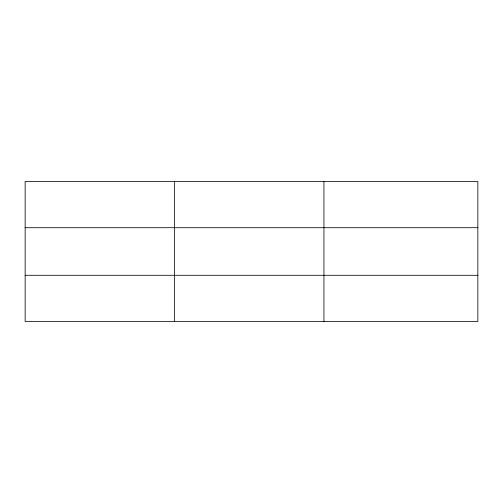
<?xml version="1.0" encoding="UTF-8"?>
<svg xmlns="http://www.w3.org/2000/svg" width="503" height="503" viewBox="0 0 503 503"><rect width="100%" height="100%" fill="white"/><g stroke="black" fill="none" stroke-linecap="round" stroke-linejoin="round"><path stroke-width="0.75" d="M174.541 321.48L174.541 181.52M323.932 321.48L323.932 181.52M477.85 227.708L477.85 181.52L25.15 181.52L25.15 321.48L477.85 321.48L477.85 227.708L25.15 227.708M25.15 275.292L477.85 275.292"/></g></svg>
